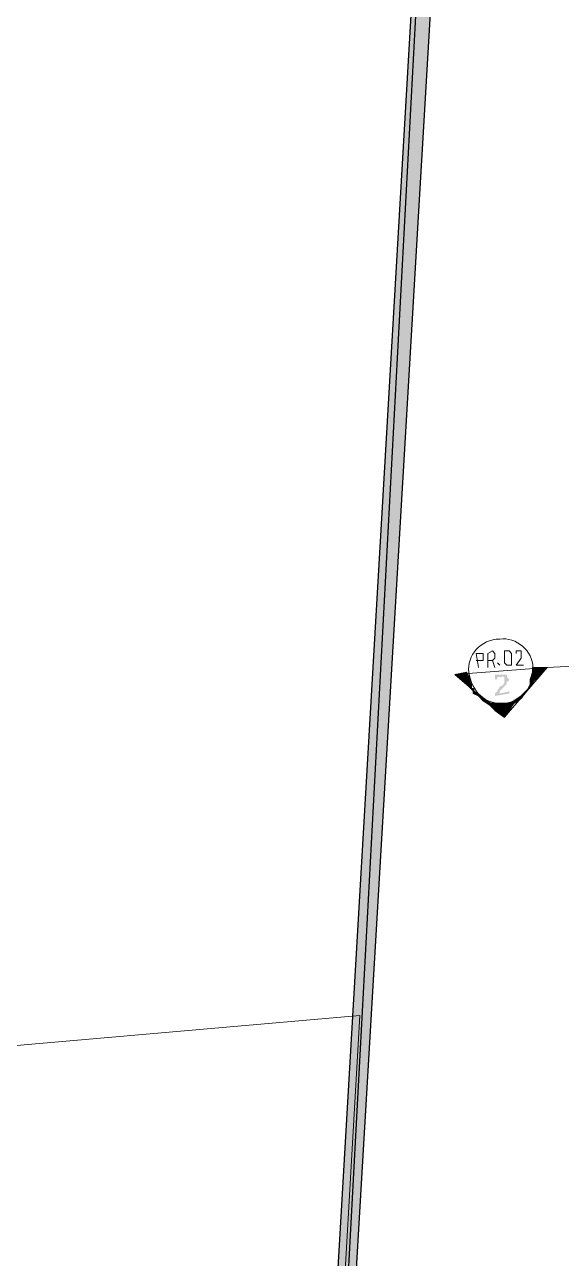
# Model space of a CAD drawing. Header units: millimetres. Extents: x 2928 to 3112, y 1220 to 1280.
# Drawn here: x 2998.357 to 2999.112, y 1263.536 to 1265.272 of the extents above; entities that cross this region are included whole.
import ezdxf

# ---------------------------------------------------------------- set-up
doc = ezdxf.new("R2010")
doc.units = ezdxf.units.MM

msp = doc.modelspace()

# ---------------------------------------------------------------- hatches: boundary and pattern name
at = {"true_color": 0xdd0000}
h = msp.add_hatch(color=12, dxfattribs=at)
h.paths.add_polyline_path([(3002.98886, 1267.45733), (3002.96553, 1267.46066), (3002.68219, 1262.21392)])
h.paths.add_polyline_path([(3002.96553, 1267.46066), (3002.68219, 1262.21392), (3002.65886, 1262.23725)])
h.paths.add_polyline_path([(3002.68219, 1262.21392), (3002.65886, 1262.23725), (2998.68214, 1261.54058)])
h.paths.add_polyline_path([(3002.65886, 1262.23725), (2998.68214, 1261.54058), (2998.7088, 1261.57058)])
h.paths.add_polyline_path([(2998.68214, 1261.54058), (2998.7088, 1261.57058), (2998.98881, 1266.80065)])
h.paths.add_polyline_path([(2998.7088, 1261.57058), (2998.98881, 1266.80065), (2999.01547, 1266.77732)])
h.paths.add_polyline_path([(2998.98881, 1266.80065), (2999.01547, 1266.77732), (3002.97553, 1267.47066)])
h.paths.add_polyline_path([(2999.01547, 1266.77732), (3002.97553, 1267.47066), (3002.97886, 1267.44733)])
at = {"true_color": 0x000007}
for points in [[(2999.09214, 1264.36728), (2999.07214, 1264.34728), (2999.07214, 1264.36728)], [(2998.99547, 1264.32728), (2998.98881, 1264.33062), (2998.98881, 1264.33395)], [(2999.06214, 1264.33395), (2999.05548, 1264.32395), (2999.05548, 1264.32728)], [(2999.01214, 1264.31728), (2999.01214, 1264.31395), (2999.00214, 1264.32062)]]:
    msp.add_hatch(color=7, dxfattribs=at).paths.add_polyline_path(points)
h = msp.add_hatch(color=7, dxfattribs=at)
h.paths.add_polyline_path([(2999.07214, 1264.34728), (2999.07214, 1264.36728)])
h.paths.add_polyline_path([(2999.07214, 1264.36728), (2999.07214, 1264.34728), (2999.07214, 1264.36062)])
h = msp.add_hatch(color=7, dxfattribs=at)
h.paths.add_polyline_path([(2998.98214, 1264.35395), (2998.97881, 1264.36062), (2998.98214, 1264.34062)])
h.paths.add_polyline_path([(2998.97881, 1264.36062), (2998.98214, 1264.34062), (2998.96214, 1264.35728)])
h = msp.add_hatch(color=7, dxfattribs=at)
h.paths.add_polyline_path([(2998.98547, 1264.33728), (2998.98547, 1264.34395), (2998.98214, 1264.34062)])
h.paths.add_polyline_path([(2998.98547, 1264.34395), (2998.98214, 1264.34062), (2998.98214, 1264.35395)])
h = msp.add_hatch(color=7, dxfattribs=at)
edge = h.paths.add_edge_path()
edge.add_line((2999.03881, 1264.33395), (2999.03881, 1264.33062))
edge.add_line((2999.03881, 1264.33062), (2999.01881, 1264.32728))
edge.add_spline(control_points=[(2999.01881, 1264.32728), (2999.01881, 1264.32728), (2999.01881, 1264.33062), (2999.01881, 1264.33062), (2999.01881, 1264.33062), (2999.01881, 1264.33062), (2999.02214, 1264.33395), (2999.02214, 1264.33395), (2999.02214, 1264.33395), (2999.02214, 1264.33728), (2999.02547, 1264.33728), (2999.02547, 1264.34062), (2999.02547, 1264.34062), (2999.02881, 1264.34062), (2999.03214, 1264.34395), (2999.03214, 1264.34728), (2999.03214, 1264.34728), (2999.03214, 1264.34728), (2999.03214, 1264.35062), (2999.03214, 1264.35062), (2999.03214, 1264.35062), (2999.03214, 1264.35395), (2999.03214, 1264.35395), (2999.03214, 1264.35395), (2999.03214, 1264.35395), (2999.02881, 1264.35395), (2999.02881, 1264.35728), (2999.02881, 1264.35395), (2999.02881, 1264.35395), (2999.02547, 1264.35395), (2999.02547, 1264.35395), (2999.02214, 1264.35395), (2999.02214, 1264.35395), (2999.02214, 1264.35395), (2999.02214, 1264.35062), (2999.02214, 1264.35062)], knot_values=[0, 0, 0, 0, 0.0277778, 0.0277778, 0.0277778, 0.0277778, 0.0555556, 0.0555556, 0.0555556, 0.0555556, 0.0833333, 0.0833333, 0.0833333, 0.0833333, 0.1111111, 0.1111111, 0.1111111, 0.1111111, 0.1388889, 0.1388889, 0.1388889, 0.1388889, 0.1666667, 0.1666667, 0.1666667, 0.1666667, 0.1944444, 0.1944444, 0.1944444, 0.1944444, 0.2222222, 0.2222222, 0.2222222, 0.2222222, 1, 1, 1, 1], degree=3, periodic=0)
edge.add_line((2999.02214, 1264.35062), (2999.01881, 1264.35062))
edge.add_spline(control_points=[(2999.01881, 1264.35062), (2999.01881, 1264.35062), (2999.01881, 1264.35395), (2999.01881, 1264.35728), (2999.01881, 1264.35728), (2999.02214, 1264.35728), (2999.02547, 1264.35728), (2999.02547, 1264.35728), (2999.02547, 1264.35728), (2999.02881, 1264.35728), (2999.03214, 1264.35728), (2999.03548, 1264.35728), (2999.03548, 1264.35728), (2999.03548, 1264.35395), (2999.03548, 1264.35395), (2999.03881, 1264.35062), (2999.03881, 1264.35062), (2999.03881, 1264.35062), (2999.03881, 1264.34728), (2999.03548, 1264.34728), (2999.03548, 1264.34728), (2999.03548, 1264.34728), (2999.03548, 1264.34395), (2999.03548, 1264.34395), (2999.03548, 1264.34395), (2999.03214, 1264.34062), (2999.03214, 1264.34062), (2999.02881, 1264.33728), (2999.02881, 1264.33728), (2999.02881, 1264.33728), (2999.02547, 1264.33395), (2999.02547, 1264.33395), (2999.02547, 1264.33395), (2999.02547, 1264.33395), (2999.02547, 1264.33062), (2999.02547, 1264.33062)], knot_values=[0, 0, 0, 0, 0.0277778, 0.0277778, 0.0277778, 0.0277778, 0.0555556, 0.0555556, 0.0555556, 0.0555556, 0.0833333, 0.0833333, 0.0833333, 0.0833333, 0.1111111, 0.1111111, 0.1111111, 0.1111111, 0.1388889, 0.1388889, 0.1388889, 0.1388889, 0.1666667, 0.1666667, 0.1666667, 0.1666667, 0.1944444, 0.1944444, 0.1944444, 0.1944444, 0.2222222, 0.2222222, 0.2222222, 0.2222222, 1, 1, 1, 1], degree=3, periodic=0)
edge.add_line((2999.02547, 1264.33062), (2999.03881, 1264.33395))
h = msp.add_hatch(color=7, dxfattribs=at)
h.paths.add_polyline_path([(2999.07214, 1264.34728), (2999.07214, 1264.36062), (2999.07214, 1264.34395)])
h.paths.add_polyline_path([(2999.07214, 1264.36062), (2999.07214, 1264.34395), (2999.06881, 1264.35062)])
h = msp.add_hatch(color=7, dxfattribs=at)
h.paths.add_polyline_path([(2999.07214, 1264.34395), (2999.06881, 1264.35062), (2999.06881, 1264.34062)])
h.paths.add_polyline_path([(2999.06881, 1264.35062), (2999.06881, 1264.34062), (2999.06881, 1264.34395)])
h = msp.add_hatch(color=7, dxfattribs=at)
h.paths.add_polyline_path([(2998.98881, 1264.33062), (2998.98881, 1264.33395), (2998.98881, 1264.33728)])
h.paths.add_polyline_path([(2998.98881, 1264.33395), (2998.98881, 1264.33728), (2998.98547, 1264.33728)])
h = msp.add_hatch(color=7, dxfattribs=at)
h.paths.add_polyline_path([(2999.06548, 1264.33728), (2999.06881, 1264.34395)])
h.paths.add_polyline_path([(2999.06548, 1264.33728), (2999.06881, 1264.34395), (2999.06881, 1264.34062)])
h = msp.add_hatch(color=7, dxfattribs=at)
h.paths.add_polyline_path([(2999.01214, 1264.31728), (2999.00214, 1264.32395), (2999.00214, 1264.32062)])
h.paths.add_polyline_path([(2999.00214, 1264.32395), (2999.00214, 1264.32062), (2998.99547, 1264.32728)])
h = msp.add_hatch(color=7, dxfattribs=at)
h.paths.add_polyline_path([(2999.01881, 1264.30728), (2999.01881, 1264.31728), (2999.01214, 1264.31395)])
h.paths.add_polyline_path([(2999.01881, 1264.31728), (2999.01214, 1264.31395), (2999.01214, 1264.31728)])
h = msp.add_hatch(color=7, dxfattribs=at)
h.paths.add_polyline_path([(2999.03214, 1264.29728), (2999.02881, 1264.31728), (2999.01881, 1264.30728)])
h.paths.add_polyline_path([(2999.02881, 1264.31728), (2999.01881, 1264.30728), (2999.01881, 1264.31728)])
h = msp.add_hatch(color=7, dxfattribs=at)
h.paths.add_polyline_path([(2999.03881, 1264.30728), (2999.03881, 1264.31728), (2999.03214, 1264.29728)])
h.paths.add_polyline_path([(2999.03881, 1264.31728), (2999.03214, 1264.29728), (2999.02881, 1264.31728)])
h = msp.add_hatch(color=7, dxfattribs=at)
h.paths.add_polyline_path([(2999.04548, 1264.31728), (2999.04548, 1264.32062), (2999.03881, 1264.30728)])
h.paths.add_polyline_path([(2999.04548, 1264.32062), (2999.03881, 1264.30728), (2999.03881, 1264.31728)])
h = msp.add_hatch(color=7, dxfattribs=at)
h.paths.add_polyline_path([(2999.05548, 1264.32395), (2999.05548, 1264.32728), (2999.04548, 1264.31728)])
h.paths.add_polyline_path([(2999.05548, 1264.32728), (2999.04548, 1264.31728), (2999.04548, 1264.32062)])

# ---------------------------------------------------------------- linework, layer by layer
at = {"color": 12, "linetype": 'Continuous', "lineweight": -2, "true_color": 0xdd0000}
for points in [[(2998.68214, 1261.54058), (2998.7088, 1261.57058), (2998.98881, 1266.80065)], [(2998.7088, 1261.57058), (2998.98881, 1266.80065), (2999.01547, 1266.77732)]]:
    msp.add_lwpolyline(points, close=True, dxfattribs=at)
at = {"color": 7, "linetype": 'Continuous', "lineweight": 9, "true_color": 0x000007}
for points in [[(2998.99547, 1264.36728), (2998.99214, 1264.38728), (2998.99881, 1264.38728), (2999.00214, 1264.38728), (2999.00214, 1264.38395), (2999.00214, 1264.38395), (2999.00214, 1264.38062), (2999.00214, 1264.37728), (2999.00214, 1264.37728), (2998.99214, 1264.37728)], [(2999.00881, 1264.36728), (2999.00881, 1264.38728), (2999.01547, 1264.39062), (2999.01881, 1264.38728), (2999.01881, 1264.38395), (2999.01881, 1264.38395), (2999.01881, 1264.38062), (2999.01547, 1264.37728), (2999.00881, 1264.37728)], [(2999.04881, 1264.38728), (2999.04881, 1264.39062), (2999.04881, 1264.39062), (2999.04881, 1264.39062), (2999.05548, 1264.39062), (2999.05548, 1264.39062), (2999.05548, 1264.38728), (2999.05548, 1264.38395), (2999.05548, 1264.38395), (2999.05548, 1264.38062), (2999.04881, 1264.37062), (2999.05881, 1264.37062)], [(2999.01547, 1264.37728), (2999.01881, 1264.36728), (2999.01881, 1264.36728)], [(2999.02547, 1264.37062), (2999.02214, 1264.37395), (2999.02214, 1264.37395)], [(2999.15548, 1264.37062), (2999.09214, 1264.36728), (2999.09214, 1264.36728)]]:
    msp.add_lwpolyline(points, dxfattribs=at)
for points in [[(2999.03548, 1264.39062), (2999.03214, 1264.39062), (2999.03214, 1264.38395), (2999.03214, 1264.38062), (2999.03214, 1264.37728), (2999.03214, 1264.37395), (2999.03548, 1264.37062), (2999.03881, 1264.37062), (2999.03881, 1264.37062), (2999.04214, 1264.37062), (2999.04214, 1264.37395), (2999.04214, 1264.37728), (2999.04214, 1264.38395), (2999.04214, 1264.38728), (2999.03881, 1264.39062), (2999.03881, 1264.39062)], [(2998.96214, 1264.35728), (2999.09214, 1264.36728), (2999.03214, 1264.29728)]]:
    msp.add_lwpolyline(points, close=True, dxfattribs=at)
at = {"color": 7, "linetype": 'Continuous', "lineweight": -2, "true_color": 0x000007}
for points in [[(2999.09214, 1264.36728), (2999.07214, 1264.34728), (2999.07214, 1264.36728)], [(2999.07214, 1264.34728), (2999.07214, 1264.36728)], [(2999.07214, 1264.36728), (2999.07214, 1264.34728), (2999.07214, 1264.36062)], [(2998.97881, 1264.36062), (2998.98214, 1264.34062), (2998.96214, 1264.35728)], [(2998.98214, 1264.35395), (2998.97881, 1264.36062), (2998.98214, 1264.34062)], [(2998.98547, 1264.34395), (2998.98214, 1264.34062), (2998.98214, 1264.35395)], [(2998.98214, 1264.35395), (2998.98214, 1264.34062), (2998.98214, 1264.34062)], [(2999.07214, 1264.36062), (2999.07214, 1264.34395), (2999.06881, 1264.35062)], [(2999.07214, 1264.34395), (2999.06881, 1264.35062), (2999.06881, 1264.34062)], [(2999.06881, 1264.35062), (2999.06881, 1264.34062), (2999.06881, 1264.34395)], [(2999.07214, 1264.34728), (2999.07214, 1264.36062), (2999.07214, 1264.34395)], [(2998.98547, 1264.33728), (2998.98547, 1264.34395), (2998.98214, 1264.34062)], [(2998.98547, 1264.33728), (2998.98547, 1264.33728), (2998.98547, 1264.34395)], [(2998.98881, 1264.33395), (2998.98881, 1264.33728), (2998.98547, 1264.33728)], [(2998.98881, 1264.33728), (2998.98547, 1264.33728), (2998.98547, 1264.33728)], [(2998.98881, 1264.33062), (2998.98881, 1264.33395), (2998.98881, 1264.33728)], [(2998.99547, 1264.32728), (2998.98881, 1264.33062), (2998.98881, 1264.33395)], [(2999.06214, 1264.33395), (2999.05548, 1264.32395), (2999.05548, 1264.32728)], [(2999.06548, 1264.33728), (2999.06214, 1264.33395), (2999.06214, 1264.33395)], [(2999.06548, 1264.33728), (2999.06548, 1264.33728), (2999.06881, 1264.34395)], [(2999.06548, 1264.33728), (2999.06881, 1264.34395), (2999.06881, 1264.34062)], [(2999.00214, 1264.32395), (2999.00214, 1264.32062), (2998.99547, 1264.32728)], [(2999.01214, 1264.31728), (2999.00214, 1264.32395), (2999.00214, 1264.32062)], [(2999.01214, 1264.31728), (2999.01214, 1264.31395), (2999.00214, 1264.32062)], [(2999.01881, 1264.30728), (2999.01881, 1264.31728), (2999.01214, 1264.31395)], [(2999.01881, 1264.31728), (2999.01214, 1264.31395), (2999.01214, 1264.31728)], [(2999.03214, 1264.29728), (2999.02881, 1264.31728), (2999.01881, 1264.30728)], [(2999.02881, 1264.31728), (2999.01881, 1264.30728), (2999.01881, 1264.31728)], [(2999.03881, 1264.31728), (2999.03214, 1264.29728), (2999.02881, 1264.31728)], [(2999.03881, 1264.30728), (2999.03881, 1264.31728), (2999.03214, 1264.29728)], [(2999.04548, 1264.31728), (2999.04548, 1264.32062), (2999.03881, 1264.30728)], [(2999.04548, 1264.32062), (2999.03881, 1264.30728), (2999.03881, 1264.31728)], [(2999.05548, 1264.32395), (2999.05548, 1264.32728), (2999.04548, 1264.31728)], [(2999.05548, 1264.32728), (2999.04548, 1264.31728), (2999.04548, 1264.32062)]]:
    msp.add_lwpolyline(points, close=True, dxfattribs=at)
at = {"color": 252, "linetype": 'Continuous', "lineweight": 5, "true_color": 0x989898}
msp.add_lwpolyline([(2997.14878, 1261.29724), (2997.29878, 1263.74394), (2998.82881, 1263.87728), (2998.69547, 1261.55724)], close=True, dxfattribs=at)
at = {"color": 7, "linetype": 'Continuous', "lineweight": 9, "true_color": 0x000007}
msp.add_open_spline([(2999.03214, 1264.31728), (2999.05548, 1264.31728), (2999.07548, 1264.34062), (2999.07214, 1264.36728), (2999.07214, 1264.36728), (2999.07214, 1264.39062), (2999.04881, 1264.41062), (2999.02547, 1264.40729), (2999.02547, 1264.40729), (2998.99881, 1264.40729), (2998.97881, 1264.38395), (2998.98214, 1264.36062), (2998.98214, 1264.36062), (2998.98547, 1264.33395), (2999.00547, 1264.31395), (2999.03214, 1264.31728)], degree=3, knots=[0, 0, 0, 0, 0.0625, 0.0625, 0.0625, 0.0625, 0.125, 0.125, 0.125, 0.125, 0.1875, 0.1875, 0.1875, 0.1875, 1, 1, 1, 1], dxfattribs=at)

doc.saveas('drawing.dxf')
